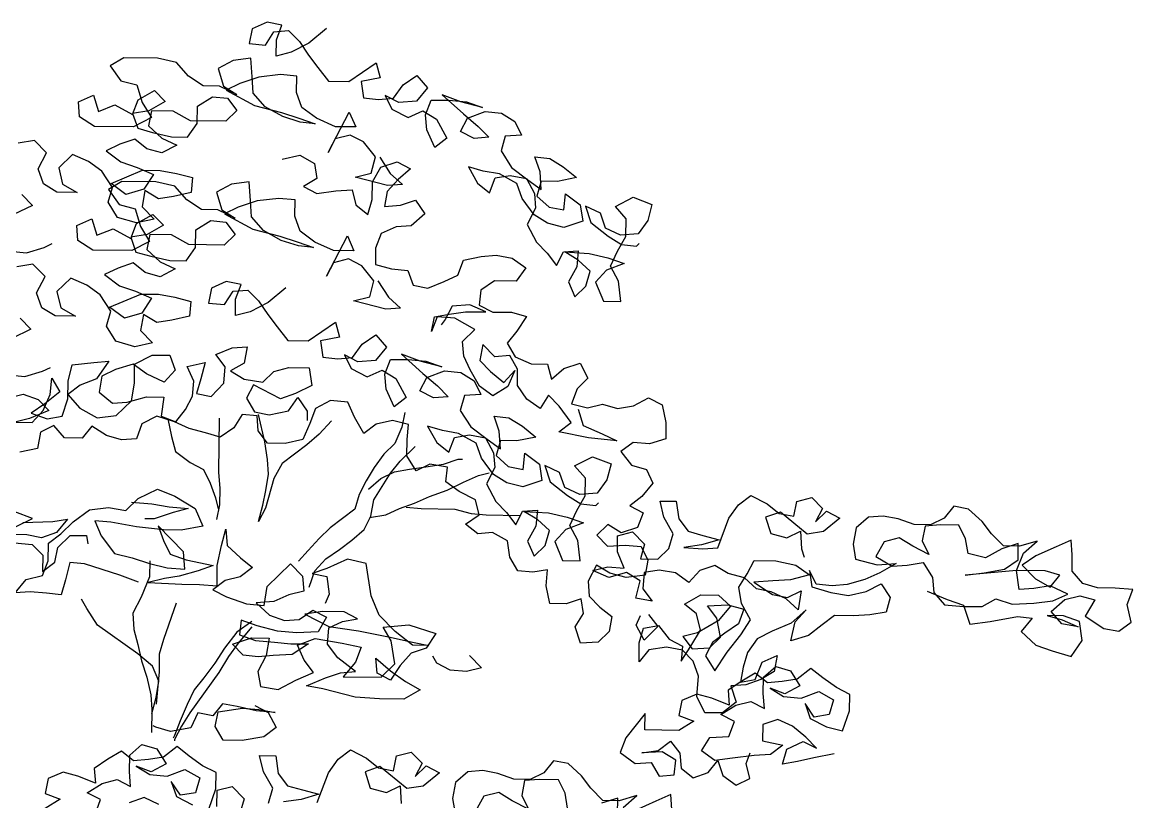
# Model space of a CAD drawing. Header units: millimetres. Extents: x 233857 to 235003, y 252930 to 253232.
# Drawn here: x 234419 to 234435.89, y 253027.63 to 253039.49 of the extents above; entities that cross this region are included whole.
import ezdxf

# ---------------------------------------------------------------- set-up
doc = ezdxf.new("R2010")
doc.units = ezdxf.units.MM
doc.layers.add('1DIVERS', color=7, linetype='CONTINUOUS')

msp = doc.modelspace()

# ---------------------------------------------------------------- linework, layer by layer
at = {"layer": '1DIVERS', "color": 104}
for points in [[(234423.63, 253039.399), (234423.359, 253039.176), (234423.09, 253039.035), (234422.863, 253038.977), (234422.866, 253039.224), (234422.951, 253039.449), (234422.725, 253039.493), (234422.497, 253039.393), (234422.453, 253039.167), (234422.7, 253039.143), (234422.826, 253039.348), (234423.053, 253039.365), (234423.216, 253039.199), (234423.357, 253038.991), (234423.499, 253038.804), (234423.661, 253038.596), (234423.97, 253038.592), (234424.385, 253038.875), (234424.444, 253038.648), (234424.155, 253038.59), (234424.193, 253038.342), (234424.42, 253038.318), (234424.646, 253038.336), (234424.793, 253038.54), (234425.001, 253038.682), (234425.163, 253038.494), (234424.996, 253038.291), (234424.728, 253038.273), (234424.523, 253038.379), (234424.624, 253038.172), (234424.869, 253038.045), (234425.097, 253038.145), (234425.301, 253038.019), (234425.462, 253037.729), (234425.275, 253037.587), (234425.155, 253037.856), (234425.137, 253038.083), (234425.223, 253038.308), (234425.49, 253038.305), (234425.758, 253038.281), (234426.004, 253038.196), (234425.675, 253038.282), (234425.388, 253038.389), (234425.714, 253038.096), (234425.938, 253037.908), (234426.101, 253037.741), (234425.874, 253037.723), (234425.67, 253037.829), (234425.775, 253038.034), (234426.044, 253038.133), (234426.291, 253038.109), (234426.495, 253037.983), (234426.596, 253037.776), (234426.348, 253037.759), (234426.284, 253037.533), (234426.445, 253037.284), (234426.69, 253037.095), (234426.894, 253036.949), (234426.877, 253037.217), (234426.798, 253037.444), (234427.024, 253037.421), (234427.228, 253037.294), (234427.432, 253037.127), (234427.143, 253037.069), (234426.896, 253037.072), (234426.831, 253036.846), (234427.014, 253036.679), (234427.24, 253036.635), (234427.264, 253036.882), (234427.489, 253036.714), (234427.527, 253036.467), (234427.237, 253036.368), (234426.991, 253036.432), (234426.786, 253036.559), (234426.604, 253036.808), (234426.525, 253037.036), (234426.259, 253037.183), (234426.012, 253037.227), (234425.787, 253037.292), (234425.928, 253037.043), (234426.111, 253036.897), (234426.196, 253037.122), (234426.423, 253037.16), (234426.67, 253037.116), (234426.791, 253036.888), (234426.808, 253036.661), (234426.682, 253036.416), (234426.822, 253036.146), (234426.985, 253035.979), (234427.127, 253035.792), (234427.232, 253035.997), (234427.459, 253036.015), (234427.435, 253035.768), (234427.309, 253035.543), (234427.409, 253035.315), (234427.576, 253035.478), (234427.641, 253035.703), (234427.457, 253035.87), (234427.253, 253035.997), (234427.623, 253035.971), (234427.911, 253035.906), (234428.157, 253035.82), (234427.888, 253035.721), (234427.721, 253035.538), (234427.841, 253035.248), (234428.109, 253035.244), (234428.071, 253035.554), (234427.951, 253035.782), (234428.056, 253036.007), (234428.183, 253036.232), (234428.186, 253036.5), (234428.024, 253036.687), (234428.293, 253036.828), (234428.58, 253036.721), (234428.515, 253036.475), (234428.369, 253036.271), (234428.101, 253036.254), (234427.875, 253036.359), (234427.796, 253036.587), (234427.571, 253036.693), (234427.65, 253036.445), (234427.915, 253036.235), (234428.119, 253036.109), (234428.346, 253036.086), (234428.387, 253036.126)], [(234424.438, 253037.441), (234424.599, 253037.192), (234424.783, 253037.025), (234424.556, 253037.007), (234424.063, 253037.137), (234424.311, 253037.195), (234424.376, 253037.442), (234424.193, 253037.67), (234423.989, 253037.776), (234423.762, 253037.717), (234423.656, 253037.512), (234423.973, 253038.126), (234424.073, 253037.899), (234423.764, 253037.902), (234423.477, 253038.03), (234423.253, 253038.197), (234423.173, 253038.425), (234423.176, 253038.672), (234422.93, 253038.696), (234422.6, 253038.659), (234422.31, 253038.559), (234422.103, 253038.459), (234422.532, 253038.227), (234422.943, 253038.119), (234423.209, 253038.033), (234423.456, 253037.948), (234423.229, 253037.971), (234422.963, 253038.057), (234422.697, 253038.204), (234422.514, 253038.413), (234422.497, 253038.66), (234422.48, 253038.948), (234422.211, 253038.911), (234421.983, 253038.79), (234422.062, 253038.521), (234422.267, 253038.395), (234422.001, 253038.522), (234421.753, 253038.525), (234421.529, 253038.672), (234421.346, 253038.88), (234421.059, 253038.946), (234420.544, 253038.952), (234420.336, 253038.831), (234420.498, 253038.603), (234420.744, 253038.538), (234420.823, 253038.269), (234420.965, 253038.041), (234420.695, 253037.9), (234420.098, 253037.908), (234419.873, 253038.055), (234419.856, 253038.281), (234420.083, 253038.381), (234420.163, 253038.133), (234420.411, 253038.233), (234420.677, 253038.086), (234420.762, 253038.311), (234421.011, 253038.452), (234421.174, 253038.285), (234420.925, 253038.144), (234420.677, 253038.106), (234420.757, 253037.879), (234420.982, 253037.814), (234421.27, 253037.749), (234421.517, 253037.745), (234421.664, 253037.95), (234421.667, 253038.217), (234421.895, 253038.359), (234422.122, 253038.335), (234422.264, 253038.148), (234422.097, 253037.985), (234421.561, 253037.992), (234421.295, 253038.14), (234420.966, 253038.144), (234420.922, 253037.918), (234421.126, 253037.73), (234421.351, 253037.624), (234421.123, 253037.503), (234420.897, 253037.568), (234420.713, 253037.714), (234420.486, 253037.635), (234420.279, 253037.535), (234420.503, 253037.367), (234420.749, 253037.281), (234420.995, 253037.175), (234420.848, 253036.951), (234420.579, 253036.872), (234420.355, 253037.039), (234420.831, 253037.239), (234421.099, 253037.236), (234421.345, 253037.192), (234421.592, 253037.127), (234421.568, 253036.9), (234421.3, 253036.842), (234421.073, 253036.804), (234420.868, 253036.93), (234420.824, 253036.683), (234421.007, 253036.496), (234420.739, 253036.437), (234420.451, 253036.523), (234420.31, 253036.752), (234420.375, 253036.977), (234420.213, 253037.226), (234420.009, 253037.373), (234419.763, 253037.479), (234419.555, 253037.276), (234419.613, 253037.028), (234419.838, 253036.902), (234419.529, 253036.906), (234419.325, 253037.032), (234419.245, 253037.259), (234419.372, 253037.505), (234419.189, 253037.692), (234418.941, 253037.654)], [(234422.953, 253037.409), (234423.221, 253037.467), (234423.446, 253037.341), (234423.484, 253037.113), (234423.277, 253036.993), (234423.482, 253036.887), (234423.77, 253036.925), (234424.018, 253036.942), (234424.077, 253036.715), (234424.26, 253036.568), (234424.325, 253036.794), (234424.328, 253037.062), (234424.455, 253037.287), (234424.703, 253037.366), (234424.907, 253037.26), (234424.72, 253037.098), (234424.553, 253036.915), (234424.509, 253036.689), (234424.756, 253036.706), (234424.984, 253036.786), (234425.125, 253036.578), (234424.917, 253036.395), (234424.69, 253036.377), (234424.463, 253036.277), (234424.377, 253036.052), (234424.374, 253035.805), (234424.62, 253035.74), (234424.867, 253035.716), (234424.947, 253035.489), (234425.173, 253035.445), (234425.421, 253035.544), (234425.628, 253035.645), (234425.714, 253035.87), (234425.982, 253035.929), (234426.209, 253035.946), (234426.456, 253035.902), (234426.66, 253035.755), (234426.513, 253035.551), (234426.183, 253035.555), (234425.976, 253035.414), (234425.952, 253035.188), (234426.157, 253035.082), (234426.445, 253035.078), (234426.671, 253035.014), (234426.524, 253034.789), (234426.377, 253034.606), (234426.498, 253034.398), (234426.744, 253034.292), (234426.991, 253034.289), (234427.05, 253034.062), (234427.238, 253034.224), (234427.486, 253034.303), (234427.606, 253034.075), (234427.44, 253033.912), (234427.354, 253033.687), (234427.601, 253033.622), (234427.828, 253033.681), (234428.054, 253033.616), (234428.301, 253033.654), (234428.529, 253033.775), (234428.734, 253033.67), (234428.792, 253033.401), (234428.789, 253033.154), (234428.541, 253033.075), (234428.294, 253033.098), (234428.107, 253032.957), (234428.269, 253032.749), (234428.495, 253032.684), (234428.595, 253032.477), (234428.428, 253032.273), (234428.241, 253032.131), (234428.445, 253032.026), (234428.36, 253031.8), (234428.112, 253031.721), (234427.908, 253031.847), (234427.741, 253031.684), (234427.904, 253031.518), (234428.172, 253031.535), (234428.418, 253031.511), (234428.519, 253031.304), (234428.475, 253031.078), (234428.186, 253031.04), (234427.94, 253031.105), (234427.735, 253031.231), (234427.609, 253030.986), (234427.626, 253030.759), (234427.789, 253030.592), (234427.972, 253030.446), (234427.928, 253030.22), (234427.762, 253030.057), (234427.494, 253030.04), (234427.414, 253030.288), (234427.541, 253030.492), (234427.502, 253030.719), (234427.275, 253030.64), (234427.028, 253030.643), (234426.969, 253030.912), (234426.993, 253031.158), (234426.766, 253031.12), (234426.54, 253031.143), (234426.419, 253031.351), (234426.381, 253031.599), (234426.156, 253031.725), (234425.929, 253031.707), (234425.745, 253031.854), (234425.953, 253031.995), (234425.894, 253032.223), (234425.649, 253032.349), (234425.445, 253032.496), (234425.468, 253032.722), (234425.201, 253032.767), (234424.994, 253032.666), (234424.852, 253032.895), (234424.855, 253033.142), (234424.879, 253033.368), (234424.633, 253033.433), (234424.385, 253033.374), (234424.198, 253033.233), (234424.056, 253033.481), (234423.956, 253033.709), (234423.689, 253033.733), (234423.461, 253033.613), (234423.376, 253033.387), (234423.27, 253033.141), (234423.001, 253033.083), (234422.733, 253033.086), (234422.592, 253033.273), (234422.574, 253033.5), (234422.348, 253033.524), (234422.221, 253033.319), (234422.014, 253033.178), (234421.788, 253033.242), (234421.542, 253033.307), (234421.316, 253033.413), (234421.05, 253033.499), (234420.822, 253033.378), (234420.737, 253033.153), (234420.51, 253033.135), (234420.284, 253033.2), (234420.059, 253033.347), (234419.913, 253033.163), (234419.645, 253033.166), (234419.483, 253033.354), (234419.276, 253033.254), (234419.231, 253033.007), (234418.963, 253032.949)], [(234424.412, 253035.557), (234424.574, 253035.308), (234424.757, 253035.141), (234424.53, 253035.123), (234424.038, 253035.253), (234424.286, 253035.312), (234424.35, 253035.558), (234424.168, 253035.787), (234423.963, 253035.892), (234423.736, 253035.833), (234423.631, 253035.629), (234423.947, 253036.243), (234424.047, 253036.015), (234423.738, 253036.019), (234423.452, 253036.146), (234423.227, 253036.314), (234423.148, 253036.541), (234423.151, 253036.788), (234422.904, 253036.812), (234422.574, 253036.775), (234422.284, 253036.676), (234422.077, 253036.575), (234422.507, 253036.343), (234422.917, 253036.235), (234423.184, 253036.149), (234423.43, 253036.064), (234423.204, 253036.087), (234422.937, 253036.173), (234422.671, 253036.321), (234422.489, 253036.529), (234422.471, 253036.776), (234422.454, 253037.065), (234422.186, 253037.027), (234421.958, 253036.906), (234422.037, 253036.637), (234422.241, 253036.511), (234421.975, 253036.638), (234421.728, 253036.641), (234421.503, 253036.788), (234421.321, 253036.997), (234421.033, 253037.062), (234420.518, 253037.069), (234420.311, 253036.948), (234420.473, 253036.719), (234420.719, 253036.654), (234420.798, 253036.385), (234420.939, 253036.157), (234420.67, 253036.016), (234420.073, 253036.024), (234419.848, 253036.171), (234419.83, 253036.398), (234420.058, 253036.498), (234420.137, 253036.25), (234420.386, 253036.349), (234420.651, 253036.202), (234420.737, 253036.427), (234420.986, 253036.568), (234421.148, 253036.402), (234420.899, 253036.261), (234420.652, 253036.222), (234420.731, 253035.995), (234420.957, 253035.93), (234421.244, 253035.865), (234421.492, 253035.862), (234421.638, 253036.066), (234421.642, 253036.334), (234421.87, 253036.475), (234422.096, 253036.451), (234422.238, 253036.264), (234422.071, 253036.102), (234421.536, 253036.108), (234421.27, 253036.256), (234420.94, 253036.26), (234420.896, 253036.034), (234421.1, 253035.846), (234421.325, 253035.74), (234421.097, 253035.62), (234420.871, 253035.684), (234420.688, 253035.831), (234420.46, 253035.751), (234420.253, 253035.651), (234420.478, 253035.483), (234420.724, 253035.398), (234420.969, 253035.292), (234420.822, 253035.067), (234420.554, 253034.988), (234420.329, 253035.156), (234420.806, 253035.356), (234421.073, 253035.352), (234421.32, 253035.308), (234421.566, 253035.243), (234421.543, 253035.017), (234421.274, 253034.958), (234421.047, 253034.92), (234420.843, 253035.046), (234420.798, 253034.8), (234420.981, 253034.612), (234420.713, 253034.553), (234420.426, 253034.639), (234420.284, 253034.868), (234420.349, 253035.094), (234420.187, 253035.343), (234419.983, 253035.489), (234419.738, 253035.596), (234419.529, 253035.392), (234419.588, 253035.144), (234419.813, 253035.018), (234419.504, 253035.022), (234419.299, 253035.148), (234419.22, 253035.376), (234419.347, 253035.621), (234419.164, 253035.809), (234418.916, 253035.771)], [(234418.993, 253036.871), (234419.156, 253036.704), (234418.866, 253036.564)], [(234418.818, 253036.008), (234419.065, 253035.985), (234419.333, 253036.064), (234419.458, 253036.124)], [(234423.01, 253035.451), (234422.74, 253035.228), (234422.47, 253035.087), (234422.243, 253035.028), (234422.246, 253035.276), (234422.331, 253035.501), (234422.105, 253035.545), (234421.878, 253035.445), (234421.834, 253035.219), (234422.08, 253035.195), (234422.207, 253035.4), (234422.433, 253035.417), (234422.596, 253035.251), (234422.738, 253035.043), (234422.879, 253034.856), (234423.041, 253034.648), (234423.35, 253034.644), (234423.766, 253034.927), (234423.825, 253034.7), (234423.536, 253034.641), (234423.574, 253034.394), (234423.8, 253034.37), (234424.027, 253034.388), (234424.173, 253034.592), (234424.381, 253034.734), (234424.544, 253034.546), (234424.376, 253034.342), (234424.108, 253034.325), (234423.904, 253034.431), (234424.004, 253034.224), (234424.25, 253034.097), (234424.477, 253034.197), (234424.682, 253034.071), (234424.843, 253033.78), (234424.656, 253033.639), (234424.536, 253033.908), (234424.518, 253034.135), (234424.603, 253034.36), (234424.871, 253034.357), (234425.138, 253034.333), (234425.384, 253034.247), (234425.056, 253034.334), (234424.769, 253034.44), (234425.095, 253034.148), (234425.319, 253033.96), (234425.481, 253033.793), (234425.255, 253033.775), (234425.05, 253033.881), (234425.156, 253034.085), (234425.425, 253034.185), (234425.672, 253034.161), (234425.876, 253034.035), (234425.976, 253033.828), (234425.729, 253033.811), (234425.664, 253033.585), (234425.826, 253033.336), (234426.071, 253033.147), (234426.275, 253033), (234426.257, 253033.268), (234426.178, 253033.496), (234426.404, 253033.472), (234426.609, 253033.346), (234426.812, 253033.179), (234426.523, 253033.121), (234426.276, 253033.124), (234426.212, 253032.898), (234426.395, 253032.731), (234426.621, 253032.687), (234426.645, 253032.934), (234426.869, 253032.766), (234426.907, 253032.519), (234426.617, 253032.419), (234426.371, 253032.484), (234426.167, 253032.61), (234425.985, 253032.86), (234425.905, 253033.087), (234425.639, 253033.235), (234425.393, 253033.279), (234425.167, 253033.344), (234425.308, 253033.095), (234425.491, 253032.949), (234425.577, 253033.174), (234425.804, 253033.212), (234426.05, 253033.168), (234426.171, 253032.94), (234426.189, 253032.713), (234426.062, 253032.468), (234426.203, 253032.198), (234426.365, 253032.031), (234426.507, 253031.844), (234426.613, 253032.049), (234426.84, 253032.066), (234426.816, 253031.82), (234426.689, 253031.595), (234426.79, 253031.367), (234426.956, 253031.53), (234427.021, 253031.755), (234426.838, 253031.922), (234426.633, 253032.048), (234427.004, 253032.023), (234427.291, 253031.958), (234427.537, 253031.872), (234427.268, 253031.773), (234427.101, 253031.589), (234427.221, 253031.3), (234427.489, 253031.296), (234427.452, 253031.606), (234427.331, 253031.834), (234427.437, 253032.059), (234427.563, 253032.284), (234427.567, 253032.552), (234427.404, 253032.739), (234427.674, 253032.88), (234427.961, 253032.773), (234427.896, 253032.527), (234427.749, 253032.323), (234427.481, 253032.306), (234427.256, 253032.411), (234427.176, 253032.639), (234426.951, 253032.745), (234427.03, 253032.497), (234427.295, 253032.287), (234427.5, 253032.161), (234427.726, 253032.138), (234427.768, 253032.178)], [(234427.456, 253033.603), (234427.535, 253033.355), (234427.822, 253033.228), (234428.047, 253033.122), (234427.616, 253033.169), (234427.164, 253033.257), (234427.351, 253033.399), (234427.168, 253033.648), (234427.006, 253033.815), (234426.88, 253033.611), (234426.676, 253033.757), (234426.534, 253033.965), (234426.537, 253034.212), (234426.416, 253034.42), (234426.189, 253034.402), (234426.006, 253034.59), (234425.962, 253034.343), (234426.125, 253034.176), (234426.329, 253034.009), (234426.496, 253034.192), (234426.39, 253033.946), (234426.161, 253033.805), (234425.957, 253033.952), (234425.816, 253034.201), (234425.716, 253034.408), (234425.698, 253034.635), (234425.886, 253034.818), (234425.579, 253034.986), (234425.312, 253035.01), (234425.226, 253034.785), (234425.27, 253035.011), (234425.497, 253035.049), (234425.745, 253035.087), (234426.054, 253035.083), (234425.808, 253035.189), (234425.54, 253035.172), (234425.435, 253034.968), (234425.372, 253034.886)], [(234418.968, 253034.987), (234419.131, 253034.821), (234418.84, 253034.68)], [(234418.788, 253033.775), (234419.015, 253033.833), (234419.241, 253033.748), (234419.403, 253033.581), (234419.113, 253033.462), (234418.886, 253033.403), (234419.154, 253033.399), (234419.321, 253033.582), (234419.427, 253033.828), (234419.451, 253034.075), (234419.572, 253033.868), (234419.343, 253033.685), (234419.135, 253033.544), (234419.381, 253033.458), (234419.608, 253033.496), (234419.694, 253033.763), (234419.697, 253034.031), (234419.762, 253034.277), (234420.092, 253034.314), (234420.319, 253034.332), (234420.13, 253034.067), (234419.882, 253033.967), (234419.695, 253033.825), (234419.877, 253033.617), (234420.143, 253033.469), (234420.432, 253033.507), (234420.661, 253033.73), (234420.706, 253033.997), (234420.71, 253034.286), (234420.979, 253034.427), (234421.247, 253034.423), (234421.326, 253034.196), (234421.159, 253034.012), (234420.893, 253034.139), (234420.689, 253034.286), (234420.42, 253034.207), (234420.213, 253034.107), (234420.169, 253033.86), (234420.373, 253033.693), (234420.599, 253033.71), (234420.889, 253033.789), (234421.156, 253033.786), (234421.112, 253033.498), (234421.337, 253033.413), (234421.484, 253033.596), (234421.589, 253033.801), (234421.613, 253034.027), (234421.512, 253034.255), (234421.781, 253034.313), (234421.716, 253034.067), (234421.651, 253033.841), (234421.877, 253033.797), (234422.065, 253034.001), (234422.089, 253034.248), (234421.947, 253034.435), (234422.196, 253034.535), (234422.422, 253034.552), (234422.378, 253034.306), (234422.171, 253034.185), (234422.375, 253034.059), (234422.663, 253034.014), (234422.83, 253034.177), (234423.057, 253034.236), (234423.366, 253034.232), (234423.404, 253033.963), (234423.155, 253033.843), (234422.927, 253033.763), (234422.518, 253033.975), (234422.413, 253033.77), (234422.533, 253033.563), (234422.759, 253033.518), (234423.049, 253033.577), (234423.195, 253033.781), (234423.337, 253033.573), (234423.335, 253033.429)], [(234418.792, 253034.125), (234419.039, 253034.101), (234419.308, 253034.18), (234419.432, 253034.24)], [(234421.214, 253033.456), (234421.272, 253033.187), (234421.331, 253032.96), (234421.556, 253032.792), (234421.76, 253032.687), (234421.861, 253032.479), (234421.94, 253032.252), (234421.979, 253032.087)], [(234421.997, 253033.466), (234421.986, 253032.643), (234422.004, 253032.395), (234422.001, 253032.148), (234421.957, 253031.922)], [(234423.706, 253033.424), (234423.518, 253033.221), (234423.33, 253033.058), (234422.956, 253032.775), (234422.83, 253032.55), (234422.7, 253032.098), (234422.595, 253031.894), (234422.66, 253032.14), (234422.704, 253032.366), (234422.748, 253032.612), (234422.73, 253032.839), (234422.692, 253033.107), (234422.595, 253033.521)], [(234424.819, 253033.554), (234424.775, 253033.328), (234424.669, 253033.082), (234424.503, 253032.92), (234424.356, 253032.716), (234424.23, 253032.511), (234424.124, 253032.307), (234424.059, 253032.081), (234423.685, 253031.797), (234423.518, 253031.635), (234423.351, 253031.451), (234423.205, 253031.289)], [(234423.365, 253030.895), (234423.45, 253031.141), (234423.617, 253031.325), (234423.825, 253031.466), (234424.012, 253031.608), (234424.2, 253031.77), (234424.305, 253031.975), (234424.35, 253032.221), (234424.602, 253032.63), (234424.748, 253032.814), (234424.978, 253033.037)], [(234424.269, 253032.387), (234424.457, 253032.55), (234424.664, 253032.65), (234424.891, 253032.688), (234425.139, 253032.726), (234425.407, 253032.764), (234425.634, 253032.844), (234425.696, 253032.843)], [(234424.284, 253031.955), (234424.532, 253031.993), (234424.739, 253032.093), (234424.967, 253032.173), (234425.195, 253032.273), (234425.464, 253032.372), (234425.712, 253032.493), (234425.94, 253032.593), (234426.105, 253032.632)], [(234420.771, 253030.969), (234420.484, 253031.076), (234419.95, 253031.247), (234419.724, 253031.271), (234419.659, 253031.004), (234419.594, 253030.778), (234419.368, 253030.802), (234419.121, 253030.825), (234418.895, 253030.807), (234419.062, 253031.011), (234419.31, 253031.07), (234419.395, 253031.295), (234419.398, 253031.563), (234419.586, 253031.705), (234419.773, 253031.888), (234420.023, 253032.07), (234420.311, 253032.108), (234420.579, 253032.063), (234420.766, 253032.246), (234421.056, 253032.387), (234421.323, 253032.28), (234421.629, 253032.091), (234421.749, 253031.822), (234421.419, 253031.764), (234421.152, 253031.768), (234420.74, 253031.814), (234420.35, 253031.881), (234420.103, 253031.904), (234420.203, 253031.677), (234420.406, 253031.406), (234420.672, 253031.341), (234420.939, 253031.255), (234421.206, 253031.19), (234421.473, 253031.166), (234421.456, 253031.434), (234421.07, 253031.83), (234421.149, 253031.603), (234421.25, 253031.396), (234421.496, 253031.31), (234421.907, 253031.223), (234421.679, 253031.143), (234421.39, 253031.064), (234421.163, 253031.026), (234420.915, 253030.967), (234421.429, 253030.94), (234421.697, 253030.937), (234421.965, 253030.913), (234421.968, 253031.222), (234422.034, 253031.53), (234422.099, 253031.776), (234422.116, 253031.529), (234422.32, 253031.341), (234422.504, 253031.194), (234422.316, 253031.053), (234422.089, 253030.994), (234421.902, 253030.852), (234422.107, 253030.746), (234422.414, 253030.639), (234422.682, 253030.616), (234422.726, 253030.903), (234423.081, 253031.249), (234423.264, 253031.061), (234423.282, 253030.834), (234423.054, 253030.776), (234422.827, 253030.675), (234422.559, 253030.658), (234422.762, 253030.47), (234422.988, 253030.385), (234423.214, 253030.403), (234423.422, 253030.544), (234423.627, 253030.439), (234423.5, 253030.214), (234423.171, 253030.197), (234422.883, 253030.222), (234422.575, 253030.308), (234422.329, 253030.393), (234422.305, 253030.167), (234422.551, 253030.082), (234422.839, 253030.057), (234423.086, 253030.034), (234423.354, 253030.03), (234423.105, 253029.869), (234422.816, 253029.852), (234422.589, 253029.834), (234422.363, 253029.858), (234422.2, 253030.024), (234422.49, 253030.124), (234422.758, 253030.12), (234422.713, 253029.853), (234422.587, 253029.608), (234422.625, 253029.381), (234422.892, 253029.336), (234423.162, 253029.477), (234423.431, 253029.597), (234423.289, 253029.784), (234423.189, 253030.012), (234423.458, 253030.111), (234423.869, 253030.044), (234424.156, 253029.979), (234424.071, 253029.754), (234423.883, 253029.529), (234424.46, 253029.522), (234424.668, 253029.725), (234424.611, 253030.076), (234424.49, 253030.284), (234424.882, 253030.32), (234425.292, 253030.191), (234425.145, 253029.967), (234424.917, 253029.887), (234424.75, 253029.704), (234424.603, 253029.479), (234424.399, 253029.585), (234424.381, 253029.811), (234424.605, 253029.623), (234424.829, 253029.456), (234425.054, 253029.329), (234424.806, 253029.188), (234424.435, 253029.193), (234424.064, 253029.218), (234423.572, 253029.348), (234423.325, 253029.392), (234423.615, 253029.512), (234423.843, 253029.592), (234424.069, 253029.609), (234423.804, 253029.819), (234423.642, 253030.027), (234423.666, 253030.274), (234423.873, 253030.374), (234424.1, 253030.412), (234423.896, 253030.518), (234423.566, 253030.522), (234423.298, 253030.484), (234423.666, 253030.294), (234424.118, 253030.227), (234424.57, 253030.139), (234424.961, 253030.051), (234425.187, 253030.007), (234424.939, 253030.01), (234424.674, 253030.22), (234424.43, 253030.47), (234424.31, 253030.76), (234424.234, 253031.255), (234423.947, 253031.32), (234423.636, 253031.18), (234423.409, 253031.101), (234423.635, 253031.057), (234423.672, 253030.788), (234423.609, 253030.645)], [(234432.764, 253030.835), (234433.071, 253030.708), (234433.317, 253030.622), (234433.416, 253030.333), (234433.726, 253030.37), (234434.139, 253030.447), (234434.365, 253030.424), (234434.198, 253030.22), (234434.421, 253030.011), (234434.667, 253029.925), (234434.955, 253029.839), (234435.123, 253030.084), (234435.085, 253030.373), (234434.839, 253030.459), (234434.592, 253030.462), (234434.818, 253030.397), (234435.063, 253030.291), (234434.817, 253030.335), (234434.654, 253030.523), (234434.863, 253030.706), (234435.09, 253030.764), (234435.316, 253030.7), (234435.168, 253030.455), (234435.454, 253030.266), (234435.68, 253030.222), (234435.868, 253030.363), (234435.809, 253030.632), (234435.894, 253030.857), (234435.627, 253030.881), (234435.359, 253030.885), (234435.134, 253030.949), (234434.971, 253031.137), (234434.974, 253031.384), (234434.956, 253031.611), (234434.729, 253031.51), (234434.418, 253031.37), (234434.21, 253031.229), (234434.414, 253031.02), (234434.639, 253030.894), (234434.785, 253031.077), (234434.559, 253031.142), (234434.127, 253031.147), (234433.343, 253031.075), (234433.632, 253031.112), (234433.942, 253031.17), (234434.15, 253031.312), (234434.153, 253031.559), (234433.904, 253031.48), (234433.656, 253031.339), (234433.389, 253031.404), (234433.35, 253031.631), (234433.25, 253031.838), (234432.962, 253031.842), (234432.735, 253031.824), (234432.691, 253031.598), (234432.791, 253031.391), (234432.546, 253031.517), (234432.341, 253031.644), (234432.114, 253031.585), (234431.988, 253031.36), (234432.233, 253031.212), (234432.46, 253031.23), (234432.707, 253031.268), (234432.849, 253031.04), (234432.866, 253030.813), (234433.029, 253030.626), (234433.317, 253030.602), (234433.605, 253030.598), (234433.813, 253030.719), (234434.059, 253030.633), (234434.388, 253030.65), (234434.677, 253030.687), (234434.905, 253030.787), (234434.639, 253030.914), (234434.391, 253030.876), (234434.164, 253030.859), (234434.127, 253031.147), (234434.233, 253031.414), (234434.441, 253031.596), (234434.173, 253031.517), (234433.926, 253031.521), (234433.743, 253031.708), (234433.601, 253031.895), (234433.397, 253032.083), (234433.171, 253032.127), (234433.025, 253031.944), (234432.818, 253031.844), (234432.57, 253031.847), (234432.324, 253031.932), (234432.098, 253031.976), (234431.872, 253031.958), (234431.684, 253031.796), (234431.64, 253031.549), (234431.678, 253031.322), (234432.007, 253031.236), (234432.295, 253031.253), (234432.046, 253031.112), (234431.818, 253031.012), (234431.55, 253030.933), (234431.323, 253030.915), (234431.076, 253030.939), (234430.976, 253031.146), (234431.014, 253030.898), (234431.301, 253030.812), (234431.568, 253030.768), (234431.837, 253030.826), (234432.065, 253030.947), (234432.206, 253030.739), (234432.142, 253030.513), (234431.894, 253030.475), (234431.647, 253030.458), (234431.358, 253030.461), (234431.171, 253030.32), (234430.963, 253030.158), (234430.695, 253030.079), (234430.76, 253030.366), (234430.927, 253030.549), (234430.698, 253030.346), (234430.408, 253030.226), (234430.18, 253030.106), (234430.033, 253029.902), (234429.969, 253029.676), (234429.925, 253029.45), (234430.152, 253029.488), (234430.258, 253029.755), (234430.486, 253029.855), (234430.441, 253029.608), (234430.234, 253029.487), (234430.006, 253029.408), (234429.78, 253029.39), (234429.859, 253029.142), (234429.651, 253028.98), (234429.383, 253028.983), (234429.263, 253029.232), (234429.287, 253029.54), (234429.208, 253029.768), (234429.045, 253029.935), (234428.799, 253029.979), (234428.53, 253029.941), (234428.384, 253029.758), (234428.387, 253030.046), (234428.452, 253030.272), (234428.679, 253030.31), (234428.841, 253030.102), (234429.046, 253029.996), (234429.022, 253029.77), (234429.169, 253029.995), (234429.317, 253030.24), (234429.258, 253030.488), (234429.075, 253030.634), (234429.323, 253030.775), (234429.591, 253030.772), (234429.774, 253030.605), (234429.586, 253030.381), (234429.275, 253030.199), (234429.048, 253030.141), (234429.19, 253029.953), (234429.457, 253029.971), (234429.624, 253030.133), (234429.566, 253030.422), (234429.424, 253030.609), (234429.733, 253030.626), (234429.98, 253030.561), (234429.895, 253030.336), (234429.687, 253030.194), (234429.5, 253030.052), (234429.394, 253029.848), (234429.535, 253029.619), (234429.724, 253029.905), (234429.934, 253030.171), (234430.081, 253030.395), (234429.94, 253030.644), (234429.902, 253030.892), (234430.028, 253031.096), (234430.133, 253031.301), (234430.463, 253031.297), (234430.771, 253031.231), (234430.975, 253031.084), (234430.686, 253031.005), (234430.418, 253030.988), (234430.129, 253030.971), (234430.415, 253030.782), (234430.641, 253030.738), (234430.848, 253030.839), (234430.803, 253030.551), (234430.62, 253030.718), (234430.395, 253030.824), (234430.169, 253030.868), (234429.986, 253031.035), (234429.739, 253031.1), (234429.535, 253031.226), (234429.308, 253031.146), (234429.14, 253030.963), (234428.936, 253031.11), (234428.69, 253031.154), (234428.463, 253031.116), (234428.439, 253030.869), (234428.581, 253030.682), (234428.334, 253030.726), (234428.399, 253030.993), (234428.195, 253031.119), (234427.926, 253031.04), (234427.681, 253031.146), (234427.908, 253031.205), (234428.155, 253031.182), (234428.055, 253031.43), (234428.058, 253031.677), (234428.285, 253031.736), (234428.468, 253031.548), (234428.404, 253031.323), (234428.671, 253031.319), (234428.838, 253031.482), (234428.903, 253031.708), (234428.762, 253031.957), (234428.703, 253032.204), (234428.95, 253032.201), (234428.988, 253031.933), (234429.13, 253031.746), (234429.355, 253031.681), (234429.602, 253031.616), (234429.333, 253031.537), (234429.065, 253031.5), (234429.353, 253031.475), (234429.58, 253031.493), (234429.75, 253031.944), (234429.897, 253032.148), (234430.084, 253032.29), (234430.33, 253032.163), (234430.513, 253032.017), (234430.739, 253031.973), (234430.783, 253032.199), (234431.01, 253032.258), (234431.173, 253032.091), (234431.067, 253031.886), (234431.234, 253032.049), (234431.439, 253031.943), (234431.189, 253031.741), (234430.942, 253031.702), (234430.534, 253032.037), (234430.306, 253031.958), (234430.386, 253031.709), (234430.632, 253031.645), (234430.839, 253031.745), (234430.856, 253031.477), (234430.896, 253031.353)], [(234420.663, 253032.186), (234420.971, 253032.161), (234421.238, 253032.117), (234421.526, 253032.092), (234421.299, 253032.033), (234421.009, 253031.934), (234420.865, 253031.936)], [(234424.842, 253032.112), (234425.069, 253032.089), (234425.583, 253032.082), (234425.83, 253032.017), (234426.056, 253031.994), (234426.571, 253031.987)], [(234419.011, 253031.877), (234419.464, 253031.892), (234419.691, 253031.93), (234419.524, 253031.726), (234419.296, 253031.647), (234419.07, 253031.691), (234418.823, 253031.694)], [(234418.907, 253031.816), (234419.156, 253031.937), (234418.89, 253032.043)], [(234418.884, 253031.57), (234419.151, 253031.546), (234419.314, 253031.379), (234419.311, 253031.132), (234419.498, 253031.274), (234419.542, 253031.5), (234419.729, 253031.683), (234419.976, 253031.679), (234419.996, 253031.556)], [(234420.94, 253031.297), (234420.937, 253031.049), (234420.809, 253030.742), (234420.682, 253030.497), (234420.7, 253030.249), (234420.759, 253030.022), (234420.817, 253029.774), (234420.897, 253029.526), (234420.955, 253029.257), (234420.973, 253029.031), (234420.968, 253028.681)], [(234420.972, 253028.969), (234421.037, 253029.215), (234421.081, 253029.462), (234420.981, 253029.69), (234420.757, 253029.878), (234420.145, 253030.318), (234419.983, 253030.567), (234419.902, 253030.712)], [(234421.343, 253030.653), (234421.151, 253030.099), (234421.086, 253029.874), (234421.083, 253029.606), (234421.059, 253029.338), (234421.036, 253029.112)], [(234428.529, 253030.48), (234428.671, 253030.293), (234428.462, 253030.089), (234428.342, 253030.318), (234428.405, 253030.461)], [(234422.493, 253030.371), (234422.265, 253030.209), (234422.076, 253029.964), (234421.929, 253029.739), (234421.762, 253029.515), (234421.615, 253029.331), (234421.509, 253029.106), (234421.403, 253028.86), (234421.318, 253028.635), (234421.297, 253028.594)], [(234422.492, 253030.288), (234422.283, 253030.044), (234422.136, 253029.84), (234421.989, 253029.594), (234421.549, 253028.982), (234421.423, 253028.778), (234421.317, 253028.573), (234421.317, 253028.553)], [(234425.803, 253029.855), (234425.985, 253029.668), (234425.758, 253029.609), (234425.511, 253029.632), (234425.307, 253029.738), (234425.246, 253029.842)], [(234431.352, 253028.356), (234431.042, 253028.298), (234430.795, 253028.24), (234430.567, 253028.201), (234430.632, 253028.427), (234430.881, 253028.547), (234431.085, 253028.442), (234430.923, 253028.609), (234430.719, 253028.776), (234430.494, 253028.882), (234430.266, 253028.802), (234430.263, 253028.555), (234430.571, 253028.49), (234430.384, 253028.348), (234430.137, 253028.33), (234429.807, 253028.293), (234429.538, 253028.255), (234429.334, 253028.402), (234429.46, 253028.607), (234429.749, 253028.623), (234429.834, 253028.849), (234429.63, 253028.954), (234429.858, 253029.096), (234430.085, 253029.155), (234430.29, 253029.049), (234430.272, 253029.276), (234430.275, 253029.523), (234430.463, 253029.685), (234430.688, 253029.621), (234430.83, 253029.392), (234430.602, 253029.272), (234430.376, 253029.357), (234430.58, 253029.231), (234430.848, 253029.207), (234431.117, 253029.306), (234431.342, 253029.18), (234431.277, 253028.954), (234431.05, 253028.916), (234430.909, 253029.124), (234430.988, 253028.896), (234431.234, 253028.769), (234431.48, 253028.705), (234431.587, 253029.012), (234431.59, 253029.259), (234431.385, 253029.365), (234431.181, 253029.512), (234430.998, 253029.658), (234430.79, 253029.496), (234430.563, 253029.458), (234430.336, 253029.44), (234430.152, 253029.586), (234429.945, 253029.465), (234429.737, 253029.324), (234429.755, 253029.097), (234429.489, 253029.203), (234429.263, 253029.268), (234429.035, 253029.168), (234428.991, 253028.942), (234429.216, 253028.857), (234428.988, 253028.715), (234428.473, 253028.722), (234428.476, 253028.969), (234428.184, 253028.602), (234428.098, 253028.377), (234428.323, 253028.209), (234428.57, 253028.226), (234428.691, 253028.019), (234428.918, 253028.037), (234428.941, 253028.263), (234428.737, 253028.389), (234428.428, 253028.372), (234428.675, 253028.41), (234428.863, 253028.552), (234429.004, 253028.365), (234429.022, 253028.138), (234429.206, 253027.992), (234429.433, 253028.071), (234429.58, 253028.255), (234429.659, 253028.027), (234429.863, 253027.881), (234430.07, 253027.981), (234430.012, 253028.208), (234430.075, 253028.372)], [(234422.539, 253029.093), (234422.743, 253028.988), (234422.864, 253028.76), (234422.677, 253028.618), (234422.347, 253028.56), (234422.058, 253028.564), (234421.938, 253028.771), (234421.982, 253028.997), (234422.353, 253029.054), (234422.6, 253029.031), (234422.846, 253028.986), (234422.558, 253029.011), (234422.271, 253029.076), (234422.045, 253029.12), (234421.898, 253028.937), (234421.672, 253028.981), (234421.567, 253028.755), (234421.257, 253028.698), (234421.031, 253028.762), (234420.99, 253028.783)], [(234421.839, 253027.516), (234421.946, 253027.824), (234421.949, 253028.071), (234421.745, 253028.177), (234421.541, 253028.323), (234421.357, 253028.47), (234421.149, 253028.308), (234420.922, 253028.269), (234420.695, 253028.252), (234420.512, 253028.398), (234420.304, 253028.277), (234420.097, 253028.136), (234420.114, 253027.909), (234419.848, 253028.015), (234419.622, 253028.08), (234419.394, 253027.98), (234419.35, 253027.754), (234419.576, 253027.668), (234419.347, 253027.527)], [(234420.108, 253027.435), (234420.193, 253027.661), (234419.989, 253027.766), (234420.217, 253027.907), (234420.444, 253027.966), (234420.649, 253027.861), (234420.631, 253028.088), (234420.635, 253028.335), (234420.822, 253028.497), (234421.048, 253028.432), (234421.189, 253028.204), (234420.961, 253028.083), (234420.735, 253028.169), (234420.94, 253028.043), (234421.207, 253028.019), (234421.476, 253028.118), (234421.701, 253027.992), (234421.636, 253027.766), (234421.409, 253027.728), (234421.268, 253027.935), (234421.347, 253027.708), (234421.593, 253027.581)], [(234423.488, 253027.619), (234423.659, 253028.07), (234423.805, 253028.274), (234423.993, 253028.416), (234424.238, 253028.289), (234424.422, 253028.143), (234424.648, 253028.099), (234424.692, 253028.325), (234424.919, 253028.384), (234425.082, 253028.217), (234424.976, 253028.012), (234425.143, 253028.175), (234425.347, 253028.069), (234425.098, 253027.866), (234424.85, 253027.828), (234424.442, 253028.163), (234424.215, 253028.084), (234424.294, 253027.835), (234424.54, 253027.771), (234424.748, 253027.871), (234424.765, 253027.603)], [(234422.747, 253027.608), (234422.811, 253027.834), (234422.67, 253028.082), (234422.612, 253028.33), (234422.859, 253028.327), (234422.896, 253028.059), (234423.038, 253027.872), (234423.264, 253027.807), (234423.51, 253027.742), (234423.242, 253027.663), (234422.973, 253027.626)], [(234428.142, 253027.54), (234428.35, 253027.722), (234428.081, 253027.643), (234427.834, 253027.647), (234427.651, 253027.834), (234427.509, 253028.021), (234427.306, 253028.209), (234427.08, 253028.253), (234426.933, 253028.07), (234426.726, 253027.969), (234426.479, 253027.973), (234426.233, 253028.058), (234426.007, 253028.102), (234425.78, 253028.084), (234425.593, 253027.922), (234425.548, 253027.675), (234425.587, 253027.448)], [(234421.963, 253027.556), (234421.966, 253027.803), (234422.194, 253027.862), (234422.377, 253027.674), (234422.312, 253027.449)], [(234427.297, 253027.53), (234427.259, 253027.757), (234427.159, 253027.964), (234426.87, 253027.968), (234426.643, 253027.95), (234426.599, 253027.724), (234426.7, 253027.517), (234426.454, 253027.643), (234426.25, 253027.77), (234426.023, 253027.711), (234425.896, 253027.486)], [(234421.078, 253027.588), (234420.853, 253027.693), (234420.625, 253027.614)], [(234428.883, 253027.51), (234428.865, 253027.737), (234428.637, 253027.636), (234428.327, 253027.496)], [(234428.058, 253027.438), (234428.061, 253027.685), (234427.813, 253027.606)]]:
    msp.add_lwpolyline(points, dxfattribs=at)

doc.saveas('drawing.dxf')
